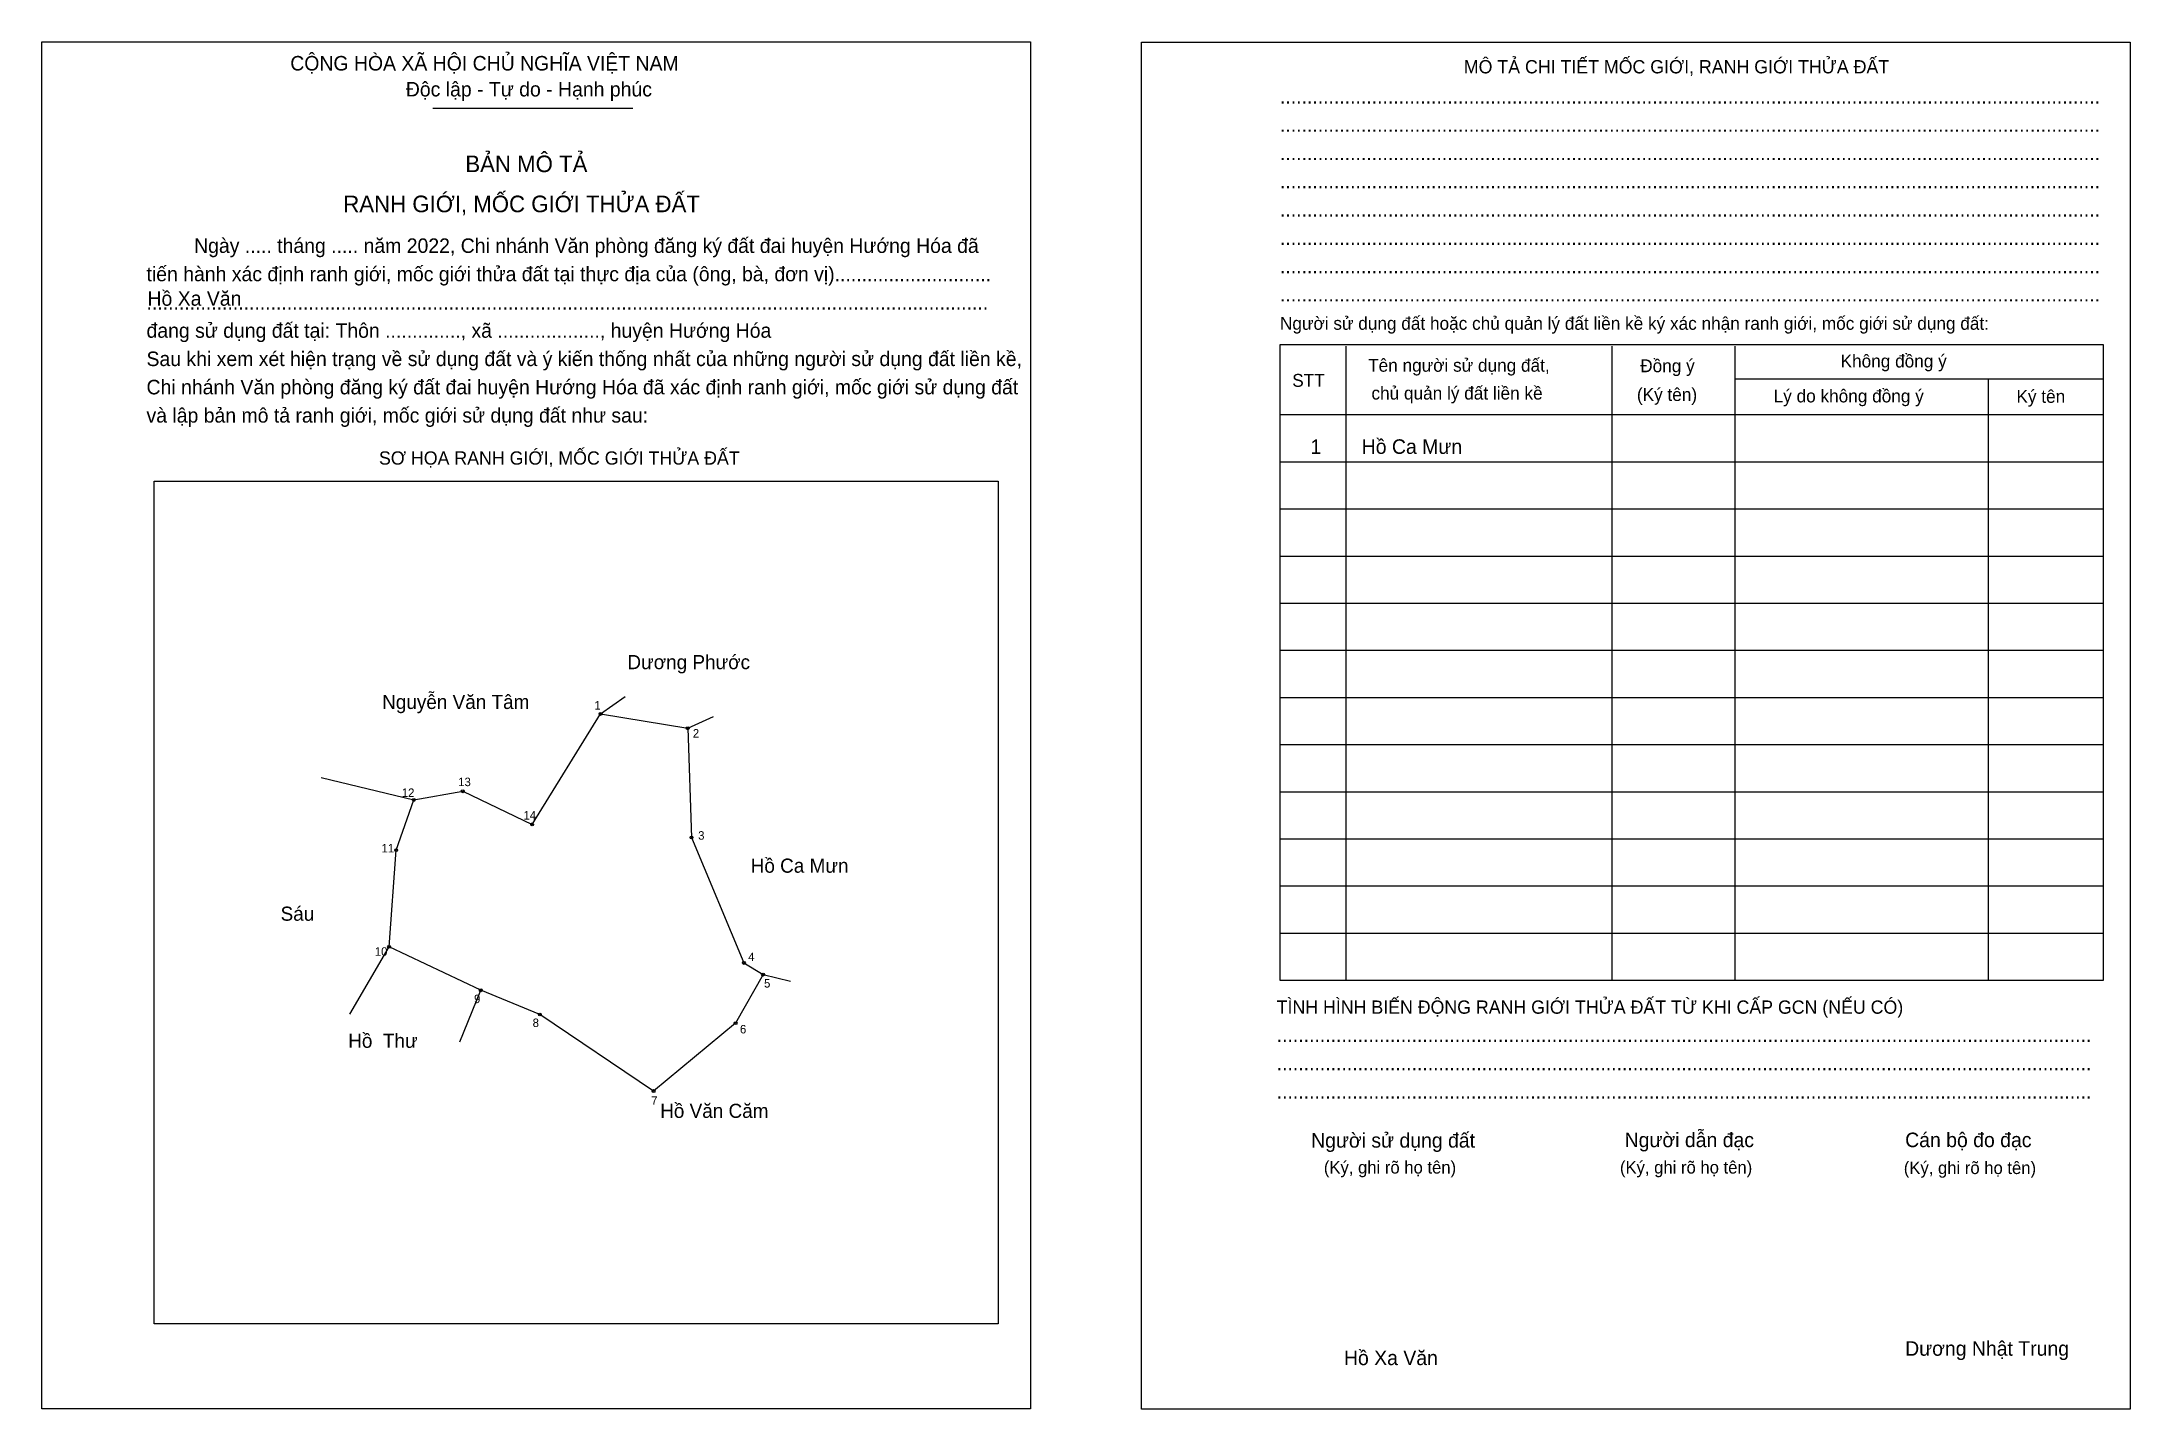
# Model space of a CAD drawing. Extents: x 548646 to 549161, y 1835729 to 1836067.
import ezdxf

# ---------------------------------------------------------------- set-up
doc = ezdxf.new("R2010")
doc.units = 0
for name, color, linetype in [('Level 1', 7, 'Continuous'), ('Level 10', 7, 'Continuous'), ('Level 11', 7, 'Continuous'), ('Level 2', 7, 'Continuous'), ('Level 25', 7, 'Continuous'), ('Level 27', 7, 'Continuous'), ('Level 36', 7, 'Continuous'), ('Level 52', 7, 'Continuous'), ('Level 55', 7, 'Continuous'), ('Level 6', 7, 'Continuous'), ('Level 9', 7, 'Continuous')]:
    doc.layers.add(name, color=color, linetype=linetype)

msp = doc.modelspace()

# ---------------------------------------------------------------- linework, layer by layer
at = {"layer": 'Level 1'}
for p, q in [((548645.96, 1836066.65), (548645.96, 1836066.65)), ((548917.08, 1836066.53), (548917.08, 1836066.53)), ((548742.38, 1836050.26), (548791.66, 1836050.26)), ((548967.45, 1835991.57), (548967.45, 1835835.24)), ((549033, 1835991.57), (549033, 1835835.24)), ((549063.34, 1835991.57), (549063.34, 1835835.24)), ((549063.34, 1835983.55), (549154.22, 1835983.55)), ((549125.75, 1835983.55), (549125.75, 1835835.24)), ((548951.18, 1835974.71), (549154.22, 1835974.71)), ((548951.18, 1835963.09), (549154.22, 1835963.09)), ((548673.63, 1835958.33), (548673.63, 1835958.33)), ((548951.18, 1835951.47), (549154.22, 1835951.47)), ((548951.18, 1835939.85), (549154.22, 1835939.85)), ((548951.18, 1835928.22), (549154.22, 1835928.22)), ((548951.18, 1835916.6), (549154.22, 1835916.6)), ((548951.18, 1835904.98), (549154.22, 1835904.98)), ((548951.18, 1835893.36), (549154.22, 1835893.36)), ((548951.18, 1835881.73), (549154.22, 1835881.73)), ((548951.18, 1835870.11), (549154.22, 1835870.11)), ((548951.18, 1835858.49), (549154.22, 1835858.49)), ((548951.18, 1835846.87), (549154.22, 1835846.87)), ((548881.68, 1835750.51), (548881.68, 1835750.51)), ((548889.65, 1835729.59), (548889.65, 1835729.59)), ((549160.77, 1835729.48), (549160.77, 1835729.48))]:
    msp.add_line(p, q, dxfattribs=at)
for points in [[(549154.22, 1835991.91), (548951.18, 1835991.91), (548951.18, 1835835.24), (549154.22, 1835835.24)], [(548673.63, 1835958.33), (548881.68, 1835958.33), (548881.68, 1835750.51), (548673.63, 1835750.51)]]:
    msp.add_lwpolyline(points, close=True, dxfattribs=at)
at = {"layer": 'Level 10'}
for p, q in [((548783.71, 1835900.91), (548789.74, 1835905.18)), ((548714.87, 1835885.26), (548737.69, 1835879.71)), ((548721.91, 1835826.89), (548731.56, 1835843.5)), ((548749.04, 1835820.07), (548754.15, 1835832.77))]:
    msp.add_line(p, q, dxfattribs=at)
msp.add_lwpolyline([(548754.15, 1835832.77), (548731.56, 1835843.5), (548733.33, 1835867.33), (548737.69, 1835879.71), (548749.72, 1835881.85), (548766.84, 1835873.69), (548783.71, 1835900.91), (548805.19, 1835897.37), (548806.13, 1835870.46), (548819.05, 1835839.52), (548823.75, 1835836.63), (548816.99, 1835824.68), (548796.78, 1835807.93), (548768.74, 1835826.82)], close=True, dxfattribs=at)
at = {"layer": 'Level 11'}
for centre in [(548783.71, 1835900.91), (548805.19, 1835897.37), (548749.72, 1835881.85), (548737.69, 1835879.71), (548766.84, 1835873.69), (548733.33, 1835867.33), (548806.13, 1835870.46), (548731.56, 1835843.5), (548819.05, 1835839.52), (548823.75, 1835836.63), (548754.15, 1835832.77), (548754.15, 1835832.77), (548768.74, 1835826.82), (548816.99, 1835824.68), (548796.78, 1835807.93)]:
    msp.add_circle(centre, 0.349, dxfattribs=at)
at = {"layer": 'Level 2'}
for points in [[(548645.96, 1836066.65), (548889.65, 1836066.65), (548889.65, 1835729.59), (548645.96, 1835729.59)], [(548917.08, 1836066.53), (549160.77, 1836066.53), (549160.77, 1835729.48), (548917.08, 1835729.48)]]:
    msp.add_lwpolyline(points, close=True, dxfattribs=at)
at = {"layer": 'Level 25'}
for p, q in [((548737.69, 1835879.71), (548749.72, 1835881.85)), ((548823.75, 1835836.63), (548816.99, 1835824.68))]:
    msp.add_line(p, q, dxfattribs=at)
at = {"layer": 'Level 27'}
for p, q in [((548805.19, 1835897.37), (548811.54, 1835900.25)), ((548823.75, 1835836.63), (548830.54, 1835835.04))]:
    msp.add_line(p, q, dxfattribs=at)

# ---------------------------------------------------------------- texts
at = {"layer": 'Level 1'}
for s, height, p in [('CỘNG HÒA XÃ HỘI CHỦ NGHĨA VIỆT NAM', 3.5795, (548707.22, 1836059.56)), ('MÔ TẢ CHI TIẾT MỐC GIỚI, RANH GIỚI THỬA ĐẤT', 3.2727, (548996.5, 1836058.85)), ('Độc lập - Tự do - Hạnh phúc', 3.5795, (548735.7, 1836053.16)), ('........................................................................................................................................................', 3.57953, (548951.18, 1836051.42)), ('........................................................................................................................................................', 3.57953, (548951.18, 1836044.45)), ('BẢN MÔ TẢ', 4.091, (548750.37, 1836034.5)), ('........................................................................................................................................................', 3.57953, (548951.18, 1836037.47)), ('........................................................................................................................................................', 3.57953, (548951.18, 1836030.5)), ('RANH GIỚI, MỐC GIỚI THỬA ĐẤT', 4.0913, (548720.28, 1836024.62)), ('........................................................................................................................................................', 3.57953, (548951.18, 1836023.53)), ('Ngày ..... tháng ..... năm 2022, Chi nhánh Văn phòng đăng ký đất đai huyện Hướng Hóa đã', 3.5795, (548683.51, 1836014.58)), ('........................................................................................................................................................', 3.57953, (548951.18, 1836016.55)), ('tiến hành xác định ranh giới, mốc giới thửa đất tại thực địa của (ông, bà, đơn vị).............................', 3.57953, (548671.78, 1836007.6)), ('........................................................................................................................................................', 3.57953, (548951.18, 1836009.58)), ('............................................................................................................................................................', 3.57953, (548671.78, 1836000.63)), ('........................................................................................................................................................', 3.57953, (548951.18, 1836002.61)), ('đang sử dụng đất tại: Thôn .............., xã ..................., huyện Hướng Hóa', 3.5795, (548671.78, 1835993.66)), ('Người sử dụng đất hoặc chủ quản lý đất liền kề ký xác nhận ranh giới, mốc giới sử dụng đất:', 3.1708, (548951.18, 1835995.63)), ('Sau khi xem xét hiện trạng về sử dụng đất và ý kiến thống nhất của những người sử dụng đất liền kề,', 3.5795, (548671.78, 1835986.68)), ('Không đồng ý', 3.1708, (549089.37, 1835986.34)), ('STT', 3.171, (548954.2, 1835981.57)), ('Tên người sử dụng đất,', 3.1708, (548972.91, 1835985.29)), ('Đồng ý', 3.171, (549039.98, 1835985.17)), ('Chi nhánh Văn phòng đăng ký đất đai huyện Hướng Hóa đã xác định ranh giới, mốc giới sử dụng đất', 3.5795, (548671.78, 1835979.71)), ('chủ quản lý đất liền kề', 3.1708, (548973.73, 1835978.43)), ('(Ký tên)', 3.171, (549039.16, 1835978.08)), ('Lý do không đồng ý', 3.1708, (549072.87, 1835977.73)), ('Ký tên', 3.171, (549132.72, 1835977.62)), ('và lập bản mô tả ranh giới, mốc giới sử dụng đất như sau:', 3.5795, (548671.78, 1835972.74)), ('SƠ HỌA RANH GIỚI, MỐC GIỚI THỬA ĐẤT', 3.2727, (548729.08, 1835962.38)), ('TÌNH HÌNH BIẾN ĐỘNG RANH GIỚI THỬA ĐẤT TỪ KHI CẤP GCN (NẾU CÓ)', 3.2727, (548950.37, 1835826.99)), ('.......................................................................................................................................................', 3.57953, (548950.37, 1835820.02)), ('.......................................................................................................................................................', 3.57953, (548950.37, 1835813.04)), ('.......................................................................................................................................................', 3.57953, (548950.37, 1835806.07)), ('Người sử dụng đất', 3.5795, (548958.85, 1835793.98)), ('Người dẫn đạc', 3.5795, (549036.14, 1835794.1)), ('Cán bộ đo đạc', 3.5795, (549105.29, 1835794.1)), ('(Ký, ghi rõ họ tên)', 3.0683, (548961.99, 1835787.59)), ('(Ký, ghi rõ họ tên)', 3.0683, (549034.98, 1835787.59)), ('(Ký, ghi rõ họ tên)', 3.0683, (549104.95, 1835787.47)), ('Dương Nhật Trung', 3.5795, (549105.29, 1835742.67))]:
    msp.add_text(s, height=height, dxfattribs=at).set_placement(p)
at = {"layer": 'Level 36'}
for s, height, p in [('Dương Phước', 3.4867, (548790.32, 1835911.95)), ('Nguyễn Văn Tâm', 3.4867, (548729.87, 1835902.13)), ('Hồ Ca Mưn', 3.487, (548820.71, 1835861.76)), ('Sáu', 3.487, (548704.83, 1835849.92)), ('Hồ  Thư', 3.487, (548721.5, 1835818.59)), ('Hồ Văn Căm', 3.487, (548798.4, 1835801.31))]:
    msp.add_text(s, height=height, dxfattribs=at).set_placement(p)
at = {"layer": 'Level 52'}
for s, p in [('Hồ Ca Mưn', (548971.33, 1835965.04)), ('1', (548958.72, 1835965.04))]:
    msp.add_text(s, height=3.58, dxfattribs=at).set_placement(p)
at = {"layer": 'Level 55'}
for s, p in [('1', (548783.65, 1835900.91)), ('2', (548805.11, 1835897.37)), ('13', (548749.56, 1835881.85)), ('12', (548737.53, 1835879.71)), ('14', (548766.67, 1835873.69)), ('11', (548733.18, 1835867.33)), ('3', (548806.06, 1835870.46)), ('10', (548731.39, 1835843.5)), ('4', (548818.97, 1835839.52)), ('5', (548823.68, 1835836.63)), ('9', (548754.07, 1835832.77)), ('8', (548768.66, 1835826.82)), ('6', (548816.91, 1835824.68)), ('7', (548796.7, 1835807.93))]:
    msp.add_text(s, height=0.232, dxfattribs=at).set_placement(p)
at = {"layer": 'Level 6'}
for p in [(548672.02, 1836001.56), (548966.95, 1835740.36)]:
    msp.add_text('Hồ Xa Văn', height=3.58, dxfattribs=at).set_placement(p)
at = {"layer": 'Level 9'}
for s, height, p in [('1', 2.09, (548782.17, 1835901.98)), ('2', 2.09, (548806.46, 1835895.1)), ('12', 2.092, (548734.7, 1835880.44)), ('13', 2.092, (548748.61, 1835883.11)), ('14', 2.092, (548764.69, 1835874.87)), ('3', 2.09, (548807.76, 1835869.91)), ('11', 2.092, (548729.7, 1835866.76)), ('10', 2.092, (548728.06, 1835841.29)), ('4', 2.09, (548820.1, 1835839.98)), ('5', 2.09, (548824.01, 1835833.45)), ('9', 2.09, (548752.51, 1835829.6)), ('8', 2.09, (548766.96, 1835823.72)), ('6', 2.09, (548818.06, 1835822.14)), ('7', 2.09, (548796.19, 1835804.56))]:
    msp.add_text(s, height=height, dxfattribs=at).set_placement(p)

doc.saveas('drawing.dxf')
